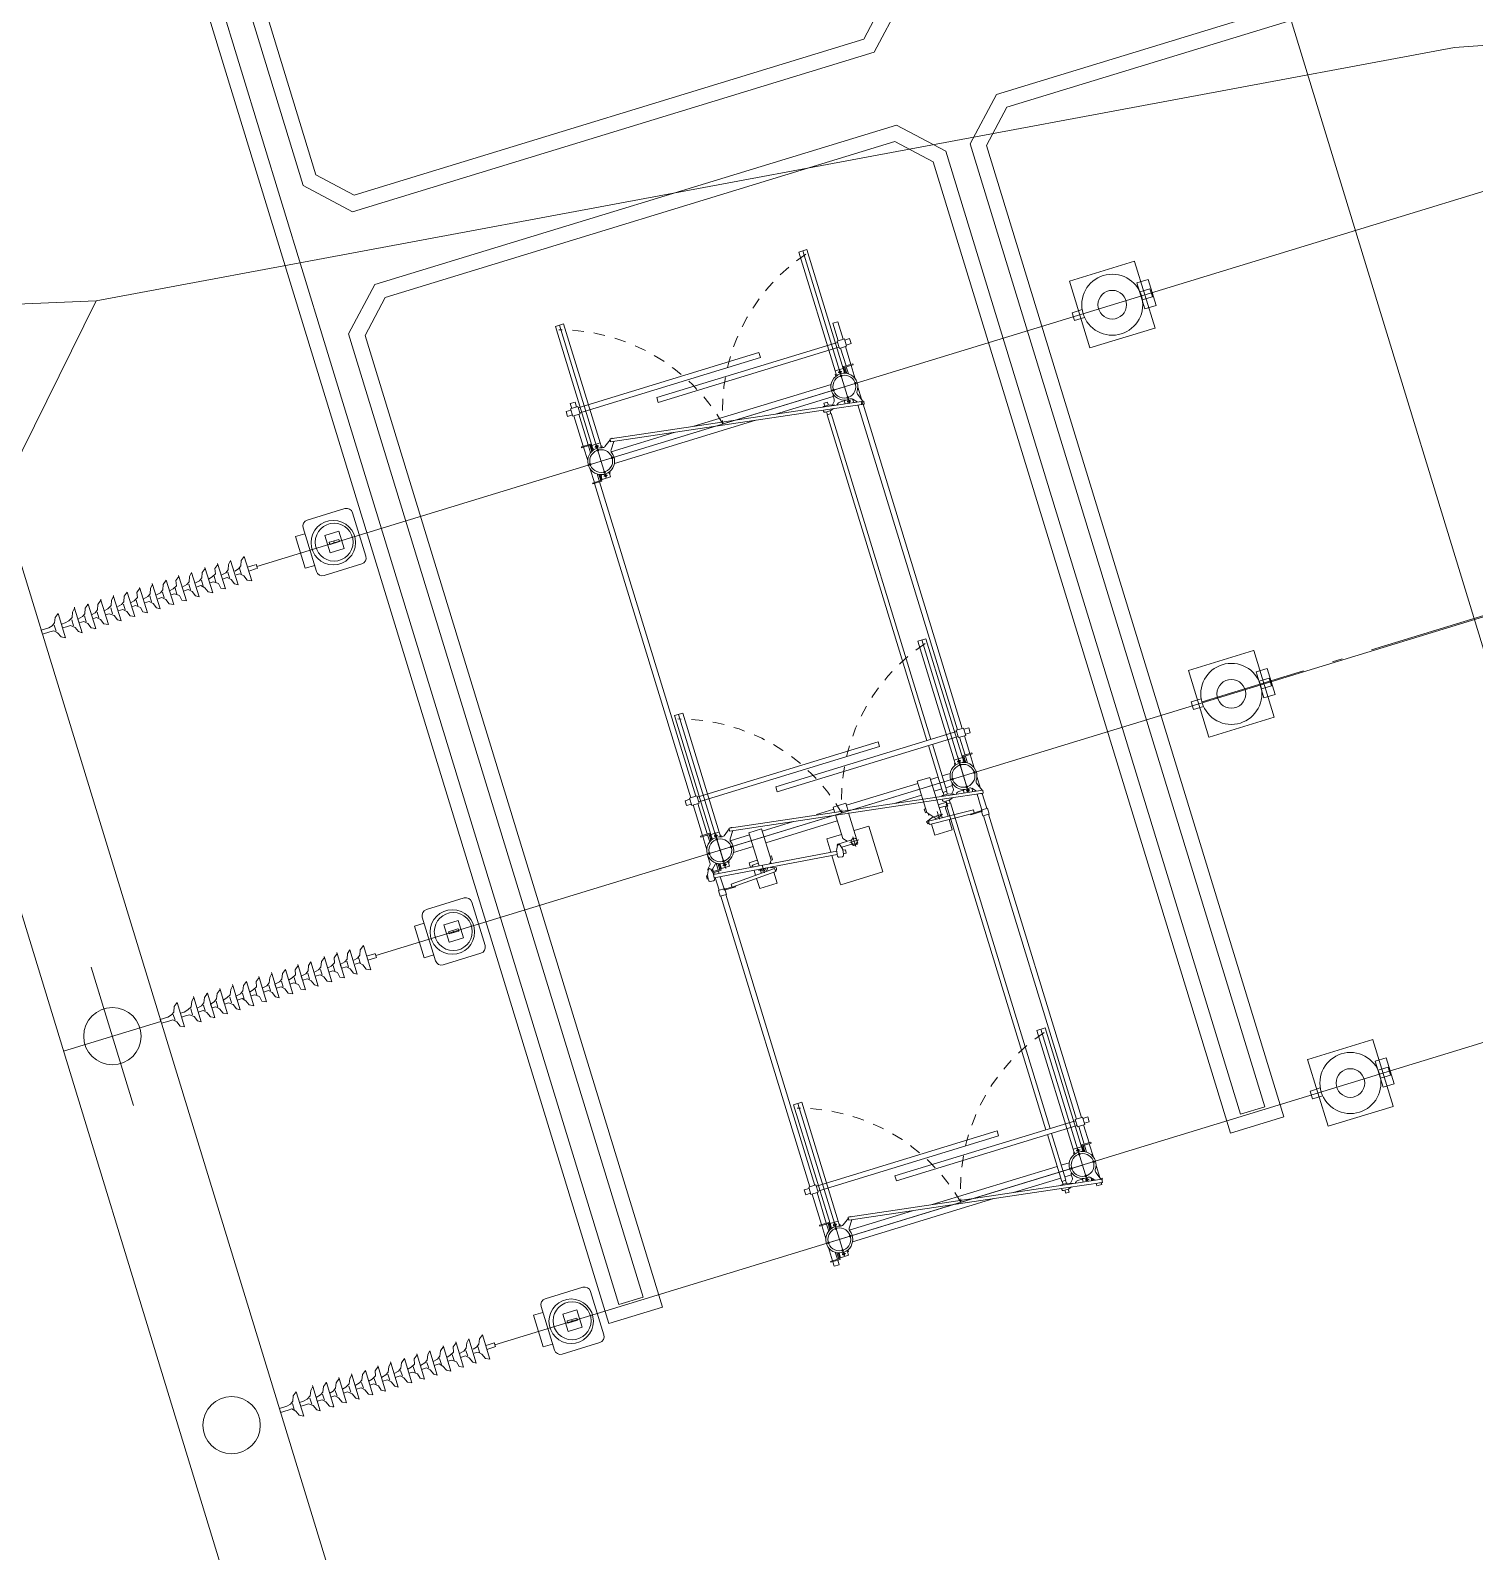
# Model space of a CAD drawing. Header units: metres. Extents: x 0 to 551036, y 0 to 1845929.
# Drawn here: x 547439.6 to 547453.79, y 1841912.22 to 1841927.17 of the extents above; entities that cross this region are included whole.
import ezdxf

# ---------------------------------------------------------------- set-up
doc = ezdxf.new("R2010")
doc.units = ezdxf.units.M
doc.header["$MEASUREMENT"] = 0
for name, pattern in [('02 Xref HH1 MBXD$0$HIDDEN', [0.375, 0.25, -0.125]), ('02 Xref KB1 MBTB$0$HIDDEN', [0.375, 0.25, -0.125]), ('02 Xref Nha dieu hanh$0$ACAD_ISO10W100', [18, 12, -3, 0, -3])]:
    doc.linetypes.add(name, pattern=pattern)
for name, color, linetype, lineweight in [('_0', 7, 'Continuous', 0), ('BD HH1 KEM TMB$0$cay', 7, 'Continuous', 0), ('Level 10', 7, 'Continuous', 0), ('Level 49', 7, 'Continuous', 0), ('Level 50', 7, 'Continuous', 0), ('Level 62', 7, 'Continuous', 0)]:
    doc.layers.add(name, color=color, linetype=linetype, lineweight=lineweight)

# ---------------------------------------------------------------- blocks, each defined once
blk = doc.blocks.new('02 Xref KB1 MBTB$0$X220 NC')
at = {"color": 0, "linetype": 'ByBlock', "lineweight": -2}
for p, q in [((37516403, -1534182), (37516403, -1374182)), ((37526403, -1534182), (37526403, -1374182))]:
    blk.add_line(p, q, dxfattribs=at)
at = {"flags": 128}
for points in [[(37521403, -1450899), (37521403, -1447081), (37521403, -1461283)], [(37526403, -1454182), (37516403, -1454182)]]:
    blk.add_lwpolyline(points, dxfattribs=at)
blk = doc.blocks.new('02 Xref KB1 MBTB$0$CVT 220kV')
at = {"color": 0, "linetype": 'ByBlock', "lineweight": -2}
for p, q in [((5260291, 64377), (5260291, 61120)), ((5261271, 64377), (5260291, 64377)), ((5261267, 60506), (5261267, 64983)), ((5261872, 65588), (5265744, 65588)), ((5266349, 64983), (5266349, 60506)), ((5263088, 63641), (5263082, 63635)), ((5263082, 61855), (5263082, 63635)), ((5263088, 63641), (5264527, 63641)), ((5263314, 62867), (5263308, 62861)), ((5263308, 62644), (5263308, 62861)), ((5263314, 62867), (5264286, 62867)), ((5264292, 62861), (5264286, 62867)), ((5264292, 62861), (5264292, 62644)), ((5264534, 63635), (5264527, 63641)), ((5264534, 63635), (5264534, 61855)), ((5263088, 61849), (5263082, 61855)), ((5264527, 61849), (5263088, 61849)), ((5263308, 62644), (5263314, 62638)), ((5264286, 62638), (5263314, 62638)), ((5264292, 62644), (5264286, 62638)), ((5264534, 61855), (5264527, 61849)), ((5260291, 61120), (5261271, 61120)), ((5265744, 59901), (5261872, 59901))]:
    blk.add_line(p, q, dxfattribs=at)
for centre, radius in [((5263672, 62729), 2186), ((5263769, 62745), 1865)]:
    blk.add_circle(centre, radius, dxfattribs=at)
for centre, start, end in [((5261872, 64983), 90, 180), ((5265744, 64983), 0, 90), ((5261872, 60506), 180, 270), ((5265744, 60506), 270, 0)]:
    blk.add_arc(centre, 605, start, end, dxfattribs=at)
blk.add_point((5263769, 62745), dxfattribs=at)
blk = doc.blocks.new('02 Xref KB1 MBTB$0$DCL 220kV 3 PHA 2l TD')
at = {"color": 0, "linetype": 'ByBlock', "lineweight": -2}
for p, q in [((3655644, 234660), (3655644, 246876)), ((3655644, 246876), (3656484, 246876)), ((3656064, 246876), (3656064, 231208)), ((3656064, 246876), (3656064, 231208)), ((3656484, 234660), (3656484, 246876)), ((3680644, 234660), (3680644, 246876)), ((3680644, 246876), (3681484, 246876)), ((3681064, 246876), (3681064, 231208)), ((3681484, 234660), (3681484, 246876)), ((3654189, 238075), (3654189, 238575)), ((3654189, 238575), (3654689, 238575)), ((3654189, 238075), (3654689, 238075)), ((3654689, 237950), (3654689, 238700)), ((3655439, 238700), (3654689, 238700)), ((3655439, 237950), (3654689, 237950)), ((3655314, 239200), (3654814, 239200)), ((3654814, 238700), (3654814, 239200)), ((3654814, 234818), (3654814, 237950)), ((3655314, 238700), (3655314, 239200)), ((3655314, 234818), (3655314, 237950)), ((3655439, 237950), (3655439, 238700)), ((3655439, 238575), (3674014, 238575)), ((3655439, 238075), (3674014, 238075)), ((3674014, 238075), (3674014, 238575)), ((3681814, 237400), (3681814, 239200)), ((3681814, 239200), (3682314, 239200)), ((3682314, 237400), (3682314, 239200)), ((3663114, 236775), (3663114, 237275)), ((3681689, 237275), (3663114, 237275)), ((3681689, 236775), (3663114, 236775)), ((3681689, 237400), (3682439, 237400)), ((3681689, 236650), (3681689, 237400)), ((3681689, 236650), (3682439, 236650)), ((3681814, 234818), (3681814, 236650)), ((3682314, 234818), (3682314, 236650)), ((3682439, 236650), (3682439, 237400)), ((3682939, 237275), (3682439, 237275)), ((3682939, 236775), (3682439, 236775)), ((3682939, 236775), (3682939, 237275)), ((3654614, 234818), (3655564, 234818)), ((3654614, 234718), (3654614, 234818)), ((3655564, 234818), (3655564, 234137)), ((3657502, 234449), (3657547, 234746)), ((3657547, 234746), (3678848, 231552)), ((3682514, 234818), (3681564, 234818)), ((3681564, 234818), (3681564, 234137)), ((3682514, 234718), (3682514, 234818)), ((3654614, 234718), (3655464, 234718)), ((3654814, 233349), (3654814, 234718)), ((3655314, 234002), (3655314, 234718)), ((3655464, 234718), (3655464, 234091)), ((3655664, 234318), (3655564, 234318)), ((3655564, 234318), (3655564, 234137)), ((3655644, 234660), (3656484, 234660)), ((3655644, 234660), (3655644, 234318)), ((3655664, 234318), (3655664, 234173)), ((3655884, 234410), (3656269, 234410)), ((3655884, 234410), (3656269, 234410)), ((3656464, 234318), (3656464, 234173)), ((3656464, 234318), (3656564, 234318)), ((3656464, 234318), (3656564, 234318)), ((3656484, 234660), (3656484, 234318)), ((3656564, 234318), (3656564, 234137)), ((3656839, 234171), (3657532, 234650)), ((3663767, 233510), (3657272, 233510)), ((3657325, 233685), (3657820, 234402)), ((3657502, 234449), (3678848, 231248)), ((3679883, 233510), (3665790, 233510)), ((3680564, 234318), (3680564, 234137)), ((3680664, 234318), (3680564, 234318)), ((3680644, 234660), (3680644, 234318)), ((3680644, 234660), (3681484, 234660)), ((3680664, 234318), (3680664, 234173)), ((3680884, 234410), (3681269, 234410)), ((3680884, 234410), (3681269, 234410)), ((3681464, 234318), (3681464, 234173)), ((3681464, 234318), (3681564, 234318)), ((3681484, 234660), (3681484, 234318)), ((3681564, 234318), (3681564, 234137)), ((3682514, 234718), (3681664, 234718)), ((3681664, 234718), (3681664, 234091)), ((3681814, 234002), (3681814, 234718)), ((3682314, 233349), (3682314, 234718)), ((3654713, 232910), (3654739, 232910)), ((3654814, 231102), (3654814, 232470)), ((3655314, 231102), (3655314, 231818)), ((3656064, 232910), (3681064, 232910)), ((3671770, 232310), (3657245, 232310)), ((3679739, 232310), (3673793, 232310)), ((3679023, 231954), (3678673, 231954)), ((3678673, 231654), (3678673, 231954)), ((3679023, 231654), (3679023, 231954)), ((3679622, 231751), (3679411, 231539)), ((3679739, 232033), (3679739, 232371)), ((3679804, 232499), (3679783, 232477)), ((3682091, 231843), (3682392, 231020)), ((3682314, 231235), (3682314, 232470)), ((3654614, 231102), (3655464, 231102)), ((3654614, 231102), (3654614, 231002)), ((3654614, 231002), (3655564, 231002)), ((3654814, 198700), (3654814, 231002)), ((3655314, 198700), (3655314, 231002)), ((3655464, 231102), (3655464, 231729)), ((3655564, 231502), (3655564, 231683)), ((3655564, 231002), (3655564, 231683)), ((3655664, 231502), (3655564, 231502)), ((3655644, 231160), (3655644, 231502)), ((3655644, 231160), (3656484, 231160)), ((3655664, 231502), (3655664, 231647)), ((3655884, 231410), (3656269, 231410)), ((3655884, 231410), (3656269, 231410)), ((3655884, 231410), (3656269, 231410)), ((3656464, 231502), (3656464, 231647)), ((3656464, 231502), (3656564, 231502)), ((3656464, 231502), (3656564, 231502)), ((3656484, 231160), (3656484, 231502)), ((3656564, 231502), (3656564, 231683)), ((3678398, 231194), (3678398, 231316)), ((3678681, 231654), (3678538, 231654)), ((3678681, 231054), (3678538, 231054)), ((3679057, 230754), (3678640, 230754)), ((3678640, 197275), (3678640, 230754)), ((3678673, 230754), (3678673, 231054)), ((3679016, 231654), (3678681, 231654)), ((3679016, 231054), (3678681, 231054)), ((3678848, 231552), (3682474, 231008)), ((3678848, 231248), (3682430, 230711)), ((3679098, 231654), (3679016, 231654)), ((3679098, 231054), (3679016, 231054)), ((3679023, 230754), (3679023, 231054)), ((3679057, 197275), (3679057, 230754)), ((3679557, 231486), (3679098, 231654)), ((3679401, 231166), (3679098, 231054)), ((3679905, 231468), (3679840, 231403)), ((3680187, 231585), (3681064, 231585)), ((3680644, 231283), (3680644, 231585)), ((3680884, 231410), (3681269, 231410)), ((3680884, 231410), (3681269, 231410)), ((3680884, 231410), (3681269, 231410)), ((3681484, 231160), (3681484, 231511)), ((3681499, 231495), (3681837, 231104)), ((3681814, 197400), (3681814, 230804)), ((3682314, 197400), (3682314, 230729)), ((3682430, 230711), (3682474, 231008)), ((3655644, 194660), (3655644, 206876)), ((3655644, 206876), (3656484, 206876)), ((3656064, 206876), (3656064, 191208)), ((3656484, 194660), (3656484, 206876)), ((3680644, 194660), (3680644, 206876)), ((3680644, 206876), (3681484, 206876)), ((3681064, 206876), (3681064, 191208)), ((3681484, 194660), (3681484, 206876)), ((3654189, 198575), (3654689, 198575)), ((3654189, 198075), (3654189, 198575)), ((3654189, 198075), (3654689, 198075)), ((3655439, 198700), (3654689, 198700)), ((3654689, 197950), (3654689, 198700)), ((3655439, 197950), (3654689, 197950)), ((3654814, 194818), (3654814, 197950)), ((3655314, 194818), (3655314, 197950)), ((3655439, 197950), (3655439, 198700)), ((3655439, 198575), (3674014, 198575)), ((3655439, 198075), (3674014, 198075)), ((3674014, 198075), (3674014, 198575)), ((3681689, 197400), (3682439, 197400)), ((3681689, 196650), (3681689, 197400)), ((3682439, 196650), (3682439, 197400)), ((3663114, 196775), (3663114, 197275)), ((3681689, 197275), (3663114, 197275)), ((3681689, 196775), (3663114, 196775)), ((3678640, 191954), (3678640, 196775)), ((3679057, 191954), (3679057, 196775)), ((3681689, 196650), (3682439, 196650)), ((3681814, 194818), (3681814, 196650)), ((3682314, 194818), (3682314, 196650)), ((3682939, 197275), (3682439, 197275)), ((3682939, 196775), (3682439, 196775)), ((3682939, 196775), (3682939, 197275)), ((3654614, 194818), (3655564, 194818)), ((3654614, 194718), (3654614, 194818)), ((3654614, 194718), (3655464, 194718)), ((3654814, 193349), (3654814, 194718)), ((3655314, 194002), (3655314, 194718)), ((3655464, 194718), (3655464, 194091)), ((3655564, 194818), (3655564, 194137)), ((3655644, 194660), (3656484, 194660)), ((3655644, 194660), (3655644, 194318)), ((3655884, 194410), (3656269, 194410)), ((3655884, 194410), (3656269, 194410)), ((3656064, 194761), (3656064, 191054)), ((3656484, 194660), (3656484, 194318)), ((3656839, 194171), (3657532, 194650)), ((3657325, 193685), (3657820, 194402)), ((3657502, 194449), (3657547, 194746)), ((3657502, 194449), (3678848, 191248)), ((3657547, 194746), (3678848, 191552)), ((3680644, 194660), (3680644, 194318)), ((3680644, 194660), (3681484, 194660)), ((3680884, 194410), (3681269, 194410)), ((3680884, 194410), (3681269, 194410)), ((3681064, 194854), (3681064, 191208)), ((3681484, 194660), (3681484, 194318)), ((3682514, 194818), (3681564, 194818)), ((3681564, 194818), (3681564, 194137)), ((3682514, 194718), (3681664, 194718)), ((3681664, 194718), (3681664, 194091)), ((3681814, 194002), (3681814, 194718)), ((3682314, 193349), (3682314, 194718)), ((3682514, 194718), (3682514, 194818)), ((3654739, 192033), (3654739, 192910)), ((3655664, 194318), (3655564, 194318)), ((3655564, 194318), (3655564, 194137)), ((3655664, 194318), (3655664, 194173)), ((3656064, 192907), (3681064, 192910)), ((3656464, 194318), (3656564, 194318)), ((3656464, 194318), (3656564, 194318)), ((3656464, 194318), (3656464, 194173)), ((3656564, 194318), (3656564, 194137)), ((3659264, 193510), (3657272, 193510)), ((3659264, 193725), (3659264, 190318)), ((3659264, 193725), (3660564, 193725)), ((3660564, 193725), (3660564, 190508)), ((3663767, 193510), (3660564, 193510)), ((3667914, 193510), (3666140, 193510)), ((3667914, 193510), (3666140, 193510)), ((3669214, 193725), (3667914, 193725)), ((3667914, 193725), (3667914, 193244)), ((3667914, 192941), (3667914, 190508)), ((3669214, 193725), (3669214, 193049)), ((3676564, 193510), (3669214, 193510)), ((3676564, 193725), (3676564, 190508)), ((3677864, 193725), (3676564, 193725)), ((3677864, 193725), (3677864, 189976)), ((3678640, 193510), (3677864, 193510)), ((3679883, 193510), (3679057, 193510)), ((3680564, 194318), (3680564, 194137)), ((3680664, 194318), (3680564, 194318)), ((3680664, 194318), (3680664, 194173)), ((3681464, 194318), (3681564, 194318)), ((3681464, 194318), (3681464, 194173)), ((3681564, 194318), (3681564, 194137)), ((3654383, 191417), (3654338, 191326)), ((3654622, 191751), (3654367, 191496)), ((3654644, 191388), (3654688, 191211)), ((3655279, 191842), (3654694, 191257)), ((3654814, 191102), (3654814, 191377)), ((3655314, 191102), (3655314, 191818)), ((3655464, 191102), (3655464, 191729)), ((3655564, 191502), (3655564, 191683)), ((3655564, 191002), (3655564, 191683)), ((3655664, 191502), (3655564, 191502)), ((3655644, 191160), (3655644, 191502)), ((3655664, 191502), (3655664, 191647)), ((3655884, 191410), (3656269, 191410)), ((3655884, 191410), (3656269, 191410)), ((3655884, 191410), (3656269, 191410)), ((3656464, 191502), (3656464, 191647)), ((3656464, 191502), (3656564, 191502)), ((3656464, 191502), (3656564, 191502)), ((3656484, 191160), (3656484, 191502)), ((3656564, 191502), (3656564, 191683)), ((3659264, 192310), (3657245, 192310)), ((3667914, 192310), (3660564, 192310)), ((3669214, 192746), (3669214, 189625)), ((3676564, 192310), (3673793, 192310)), ((3678640, 192310), (3677864, 192310)), ((3678681, 191654), (3678538, 191654)), ((3679057, 191954), (3678640, 191954)), ((3678673, 191954), (3678673, 191654)), ((3679016, 191654), (3678681, 191654)), ((3678848, 191552), (3682474, 191008)), ((3679098, 191654), (3679016, 191654)), ((3679023, 191954), (3679023, 191654)), ((3679739, 192310), (3679057, 192310)), ((3679557, 191486), (3679098, 191654)), ((3679622, 191751), (3679411, 191539)), ((3679739, 192033), (3679739, 192371)), ((3679804, 192499), (3679783, 192477)), ((3679905, 191468), (3679840, 191403)), ((3680187, 191585), (3681064, 191585)), ((3680644, 191283), (3680644, 191585)), ((3680884, 191410), (3681269, 191410)), ((3680884, 191410), (3681269, 191410)), ((3680884, 191410), (3681269, 191410)), ((3681484, 191160), (3681484, 191511)), ((3681499, 191495), (3681837, 191104)), ((3682091, 191843), (3682392, 191020)), ((3682314, 191235), (3682314, 192470)), ((3654058, 190910), (3654021, 190572)), ((3654021, 190572), (3654120, 190561)), ((3654058, 190910), (3654157, 190899)), ((3654121, 190564), (3654105, 190422)), ((3654157, 190897), (3654121, 190564)), ((3654168, 190977), (3654159, 190895)), ((3654338, 191326), (3654166, 190979)), ((3654229, 190268), (3654547, 190233)), ((3654688, 191211), (3654762, 190914)), ((3654717, 190499), (3654702, 190358)), ((3654716, 191102), (3655464, 191102)), ((3654716, 190493), (3666944, 189144)), ((3654753, 190832), (3654717, 190499)), ((3654740, 191002), (3655564, 191002)), ((3654762, 190914), (3654753, 190832)), ((3654753, 190831), (3666992, 189481)), ((3654814, 190824), (3654814, 191002)), ((3654814, 189180), (3654814, 190481)), ((3655314, 190767), (3655314, 191002)), ((3655314, 189180), (3655314, 190425)), ((3655644, 191160), (3656484, 191160)), ((3659264, 190910), (3658414, 190910)), ((3658414, 190520), (3658414, 190910)), ((3658669, 190520), (3658414, 190520)), ((3659264, 190590), (3658669, 190590)), ((3658669, 190590), (3658669, 190386)), ((3658669, 190044), (3658669, 189551)), ((3659095, 189910), (3659956, 189910)), ((3659264, 189976), (3659264, 189625)), ((3659564, 189519), (3659564, 190310)), ((3660044, 189888), (3659809, 189607)), ((3660564, 190508), (3660306, 190200)), ((3660459, 190382), (3660459, 190183)), ((3660714, 190910), (3660564, 190910)), ((3660564, 190520), (3660714, 190520)), ((3660714, 190520), (3660714, 190910)), ((3666394, 190910), (3666394, 189549)), ((3667914, 190910), (3666394, 190910)), ((3667232, 189976), (3667001, 189546)), ((3667304, 190110), (3667204, 190010)), ((3667204, 189911), (3667204, 190010)), ((3667304, 190110), (3668614, 190110)), ((3667492, 189939), (3667595, 189462)), ((3667914, 190508), (3668248, 190110)), ((3668483, 189910), (3669398, 189910)), ((3668614, 190110), (3668614, 189710)), ((3668914, 189352), (3668914, 190361)), ((3670734, 190910), (3669214, 190910)), ((3670734, 190910), (3670734, 186200)), ((3677045, 189934), (3676276, 189654)), ((3676414, 190910), (3676564, 190910)), ((3676414, 190520), (3676414, 190910)), ((3676564, 190520), (3676414, 190520)), ((3676564, 190508), (3677084, 189888)), ((3676669, 190382), (3676669, 190183)), ((3677084, 189888), (3677319, 189607)), ((3678033, 189910), (3677172, 189910)), ((3677564, 189519), (3677564, 190310)), ((3677864, 190910), (3678714, 190910)), ((3677864, 190590), (3678459, 190590)), ((3677864, 189976), (3677864, 189625)), ((3678398, 191194), (3678398, 191316)), ((3678459, 190590), (3678459, 190386)), ((3678459, 190520), (3678714, 190520)), ((3678459, 190386), (3678459, 189551)), ((3678681, 191054), (3678538, 191054)), ((3679057, 190754), (3678640, 190754)), ((3678640, 190754), (3678640, 157275)), ((3678673, 191054), (3678673, 190754)), ((3679016, 191054), (3678681, 191054)), ((3678714, 190520), (3678714, 190910)), ((3678848, 191248), (3682430, 190711)), ((3679098, 191054), (3679016, 191054)), ((3679023, 191054), (3679023, 190754)), ((3679057, 190754), (3679057, 157275)), ((3679401, 191166), (3679098, 191054)), ((3681484, 191202), (3681484, 191252)), ((3681814, 189409), (3681814, 190804)), ((3682314, 189409), (3682314, 190729)), ((3682430, 190711), (3682474, 191008)), ((3654744, 189180), (3655384, 189180)), ((3654744, 188580), (3654744, 189180)), ((3654744, 188580), (3655384, 188580)), ((3654814, 188580), (3654814, 158700)), ((3655292, 189130), (3656121, 189130)), ((3655292, 189030), (3655292, 189130)), ((3655292, 189030), (3656482, 189030)), ((3655314, 188580), (3655314, 188580)), ((3655314, 188580), (3655314, 158700)), ((3655384, 189130), (3655384, 189180)), ((3655384, 188580), (3655384, 189030)), ((3660655, 189649), (3656106, 189426)), ((3656123, 189089), (3656106, 189426)), ((3660671, 189312), (3656123, 189089)), ((3656482, 189107), (3656482, 189030)), ((3658669, 189214), (3658669, 188170)), ((3659264, 189625), (3659306, 189583)), ((3660285, 189860), (3660852, 189654)), ((3660459, 189841), (3660459, 189797)), ((3660459, 189302), (3660459, 188170)), ((3660671, 189312), (3660655, 189649)), ((3660663, 189475), (3660772, 189436)), ((3660772, 189436), (3660852, 189654)), ((3666394, 189207), (3666394, 186220)), ((3666943, 189132), (3666923, 188991)), ((3666989, 189464), (3666943, 189132)), ((3667001, 189546), (3666989, 189464)), ((3667042, 188833), (3667359, 188788)), ((3667537, 189049), (3667517, 188908)), ((3667584, 189380), (3667537, 189049)), ((3667537, 189046), (3667808, 189008)), ((3667577, 189710), (3668614, 189710)), ((3667595, 189462), (3667584, 189380)), ((3667584, 189383), (3667855, 189345)), ((3667855, 189345), (3667808, 189008)), ((3668583, 189710), (3668738, 189525)), ((3669114, 189525), (3668738, 189525)), ((3669214, 189625), (3669114, 189525)), ((3676356, 189436), (3676276, 189654)), ((3676464, 189475), (3676356, 189436)), ((3676456, 189312), (3676473, 189649)), ((3676456, 189312), (3681005, 189089)), ((3676473, 189649), (3681022, 189426)), ((3676669, 189841), (3676669, 189797)), ((3676669, 189302), (3676669, 188170)), ((3677864, 189625), (3677822, 189583)), ((3678459, 189214), (3678459, 188170)), ((3680645, 189107), (3680645, 189030)), ((3681836, 189030), (3680645, 189030)), ((3681005, 189089), (3681022, 189426)), ((3681836, 189130), (3681007, 189130)), ((3682384, 189180), (3681744, 189180)), ((3681744, 189130), (3681744, 189180)), ((3681744, 188580), (3681744, 189030)), ((3682384, 188580), (3681744, 188580)), ((3681814, 189409), (3681814, 189180)), ((3681814, 188580), (3681814, 188580)), ((3681814, 188580), (3681814, 157400)), ((3681836, 189030), (3681836, 189130)), ((3682314, 189409), (3682314, 189180)), ((3682314, 188580), (3682314, 157400)), ((3682384, 188580), (3682384, 189180)), ((3658669, 188170), (3660459, 188170)), ((3678459, 188170), (3676669, 188170)), ((3670734, 186200), (3666424, 186200)), ((3655644, 154660), (3655644, 166876)), ((3655644, 166876), (3656484, 166876)), ((3656064, 166876), (3656064, 151208)), ((3656484, 154660), (3656484, 166876)), ((3680644, 154660), (3680644, 166876)), ((3680644, 166876), (3681484, 166876)), ((3681064, 166876), (3681064, 151208)), ((3681484, 154660), (3681484, 166876)), ((3654189, 158575), (3654689, 158575)), ((3654189, 158075), (3654189, 158575)), ((3655439, 158700), (3654689, 158700)), ((3654689, 157950), (3654689, 158700)), ((3655439, 157950), (3655439, 158700)), ((3655439, 158575), (3674014, 158575)), ((3674014, 158075), (3674014, 158575)), ((3654189, 158075), (3654689, 158075)), ((3655439, 157950), (3654689, 157950)), ((3654814, 157950), (3654814, 154818)), ((3655314, 157950), (3655314, 154818)), ((3655439, 158075), (3674014, 158075)), ((3663114, 156775), (3663114, 157275)), ((3681689, 157275), (3663114, 157275)), ((3681689, 156650), (3681689, 157400)), ((3681689, 157400), (3682439, 157400)), ((3682439, 156650), (3682439, 157400)), ((3682939, 157275), (3682439, 157275)), ((3682939, 156775), (3682939, 157275)), ((3681689, 156775), (3663114, 156775)), ((3678640, 156775), (3678640, 151954)), ((3679057, 156775), (3679057, 151954)), ((3681689, 156650), (3682439, 156650)), ((3681814, 156650), (3681814, 154818)), ((3682314, 156650), (3682314, 154818)), ((3682939, 156775), (3682439, 156775)), ((3654614, 154818), (3655564, 154818)), ((3654614, 154718), (3654614, 154818)), ((3654614, 154718), (3655464, 154718)), ((3654814, 154718), (3654814, 153349)), ((3655314, 154718), (3655314, 154002)), ((3655464, 154718), (3655464, 154091)), ((3655564, 154818), (3655564, 154137)), ((3655664, 154318), (3655564, 154318)), ((3655564, 154318), (3655564, 154137)), ((3655644, 154660), (3656484, 154660)), ((3655644, 154660), (3655644, 154318)), ((3655664, 154318), (3655664, 154173)), ((3655884, 154410), (3656269, 154410)), ((3655884, 154410), (3656269, 154410)), ((3656464, 154318), (3656564, 154318)), ((3656464, 154318), (3656464, 154173)), ((3656464, 154318), (3656564, 154318)), ((3656484, 154660), (3656484, 154318)), ((3656564, 154318), (3656564, 154137)), ((3656839, 154171), (3657532, 154650)), ((3657325, 153685), (3657820, 154402)), ((3657502, 154449), (3657547, 154746)), ((3657502, 154449), (3678848, 151248)), ((3657547, 154746), (3678848, 151552)), ((3680664, 154318), (3680564, 154318)), ((3680564, 154318), (3680564, 154137)), ((3680644, 154660), (3680644, 154318)), ((3680644, 154660), (3681484, 154660)), ((3680664, 154318), (3680664, 154173)), ((3680884, 154410), (3681269, 154410)), ((3680884, 154410), (3681269, 154410)), ((3681464, 154318), (3681564, 154318)), ((3681464, 154318), (3681464, 154173)), ((3681484, 154660), (3681484, 154318)), ((3682514, 154818), (3681564, 154818)), ((3681564, 154818), (3681564, 154137)), ((3681564, 154318), (3681564, 154137)), ((3682514, 154718), (3681664, 154718)), ((3681664, 154718), (3681664, 154091)), ((3681814, 154718), (3681814, 154002)), ((3682314, 154718), (3682314, 153349)), ((3682514, 154718), (3682514, 154818)), ((3654713, 152910), (3681064, 152910)), ((3663767, 153510), (3657272, 153510)), ((3678640, 153510), (3665790, 153510)), ((3679883, 153510), (3679057, 153510)), ((3654614, 151102), (3655464, 151102)), ((3654614, 151102), (3654614, 151002)), ((3654814, 152470), (3654814, 151102)), ((3655314, 151818), (3655314, 151102)), ((3655464, 151102), (3655464, 151729)), ((3655564, 151002), (3655564, 151683)), ((3655664, 151502), (3655564, 151502)), ((3655644, 151160), (3655644, 151502)), ((3655644, 151160), (3656484, 151160)), ((3655664, 151502), (3655664, 151647)), ((3655884, 151410), (3656269, 151410)), ((3655884, 151410), (3656269, 151410)), ((3655884, 151410), (3656269, 151410)), ((3656464, 151502), (3656464, 151647)), ((3656464, 151502), (3656564, 151502)), ((3656464, 151502), (3656564, 151502)), ((3656484, 151160), (3656484, 151502)), ((3656564, 151502), (3656564, 151683)), ((3671770, 152310), (3657245, 152310)), ((3678640, 152310), (3673793, 152310)), ((3678398, 151194), (3678398, 151316)), ((3678681, 151654), (3678538, 151654)), ((3678681, 151054), (3678538, 151054)), ((3679057, 151954), (3678640, 151954)), ((3678673, 151954), (3678673, 151654)), ((3678673, 151054), (3678673, 150754)), ((3679016, 151654), (3678681, 151654)), ((3679016, 151054), (3678681, 151054)), ((3678848, 151552), (3682474, 151008)), ((3678848, 151248), (3682430, 150711)), ((3679098, 151654), (3679016, 151654)), ((3679098, 151054), (3679016, 151054)), ((3679023, 151954), (3679023, 151654)), ((3679023, 151054), (3679023, 150754)), ((3679739, 152310), (3679057, 152310)), ((3679557, 151486), (3679098, 151654)), ((3679401, 151166), (3679098, 151054)), ((3679622, 151751), (3679411, 151539)), ((3679739, 152033), (3679739, 152371)), ((3679804, 152499), (3679783, 152477)), ((3679905, 151468), (3679840, 151403)), ((3680187, 151585), (3681064, 151585)), ((3680644, 151283), (3680644, 151585)), ((3680884, 151410), (3681269, 151410)), ((3680884, 151410), (3681269, 151410)), ((3680884, 151410), (3681269, 151410)), ((3681484, 151160), (3681484, 151511)), ((3681499, 151495), (3681837, 151104)), ((3681564, 151145), (3681564, 151420)), ((3681664, 151130), (3681664, 151304)), ((3682091, 151843), (3682392, 151020)), ((3682314, 152470), (3682314, 151235)), ((3682514, 151102), (3682363, 151102)), ((3682430, 150711), (3682474, 151008)), ((3682514, 151102), (3682514, 151002)), ((3654614, 151002), (3655564, 151002)), ((3654814, 151002), (3654814, 150534)), ((3655314, 150534), (3654814, 150534)), ((3655314, 151002), (3655314, 150534)), ((3679023, 150754), (3678673, 150754)), ((3681814, 150804), (3681814, 150534)), ((3681814, 150534), (3682314, 150534)), ((3682314, 150729), (3682314, 150534)), ((3682514, 151002), (3682473, 151002))]:
    blk.add_line(p, q, dxfattribs=at)
for centre, radius in [((3656064, 232910), 1125), ((3656064, 234410), 120), ((3656064, 234035), 90), ((3681064, 232910), 1125), ((3681064, 234410), 120), ((3681064, 234035), 90), ((3654939, 232910), 90), ((3656064, 231785), 90), ((3657189, 232910), 90), ((3679939, 232910), 90), ((3681064, 231785), 90), ((3682189, 232910), 90), ((3656064, 231410), 120), ((3681064, 231410), 120), ((3682254, 230889), 81.2), ((3656064, 194410), 120), ((3681064, 194410), 120), ((3654939, 192910), 90), ((3656064, 192910), 1125), ((3656064, 194035), 90), ((3657189, 192910), 90), ((3679939, 192910), 90), ((3681064, 192910), 1125), ((3681064, 194035), 90), ((3682189, 192910), 90), ((3656064, 191410), 120), ((3656064, 191785), 90), ((3681064, 191410), 120), ((3681064, 191785), 90), ((3668914, 189910), 300), ((3656064, 152910), 1125), ((3656064, 154410), 120), ((3656064, 154035), 90), ((3681064, 152910), 1125), ((3681064, 154410), 120), ((3681064, 154035), 90), ((3654939, 152910), 90), ((3657189, 152910), 90), ((3679939, 152910), 90), ((3682189, 152910), 90), ((3656064, 151410), 120), ((3656064, 151785), 90), ((3681064, 151410), 120), ((3681064, 151785), 90)]:
    blk.add_circle(centre, radius, dxfattribs=at)
at = {"color": 2, "linetype": '02 Xref KB1 MBTB$0$HIDDEN', "lineweight": 13, "ltscale": 4500}
for centre, start, end in [((3650480, 228702), 13.09799, 73.13135), ((3686648, 228702), 106.86865, 166.90201), ((3650480, 188702), 13.09799, 73.13135), ((3686648, 188702), 106.86865, 166.90201), ((3650480, 148702), 13.09799, 73.13135), ((3686648, 148702), 106.86865, 166.90201)]:
    blk.add_arc(centre, 18567, start, end, dxfattribs=at)
at = {"color": 0, "linetype": 'ByBlock', "lineweight": -2}
for centre, radius, start, end in [((3657722, 234568), 175, 50.46836, 112.47454), ((3656064, 232910), 1325, 68.13913, 21.86077), ((3656669, 234418), 300, 248.13913, 304.62962), ((3657572, 233515), 300, 145.37038, 201.86077), ((3681064, 232910), 1325, 0, 180), ((3679339, 232033), 400, 315, 0.00001), ((3681064, 232910), 1325, 180, 277.36086), ((3679889, 232371), 150, 135, 180.00001), ((3682373, 231947), 300, 143.63923, 200.12962), ((3681064, 232910), 1325, 323.63923, 0), ((3678538, 231194), 140, 180, 270), ((3678538, 231514), 140, 90, 135.07725), ((3679508, 231354), 140, 35.58519, 69.80286), ((3680187, 231185), 400, 89.99999, 135), ((3681272, 231298), 300, 40.87037, 97.36086), ((3682254, 230889), 175, 230.46972, 292.47385), ((3657722, 194568), 175, 50.46836, 112.47454), ((3656064, 192910), 1325, 68.13913, 21.86077), ((3656669, 194418), 300, 248.13913, 304.62962), ((3657572, 193515), 300, 145.37038, 201.86077), ((3681064, 192910), 1325, 0, 180), ((3681064, 192910), 1325, 180, 277.36086), ((3681064, 192910), 1325, 323.63923, 0), ((3654473, 191390), 150, 134.99996, 210.42774), ((3654508, 191354), 140, 13.99682, 153.60241), ((3654339, 192033), 400, 315.00005, 0.00005), ((3678538, 191514), 140, 90, 135.07725), ((3679508, 191354), 140, 35.58519, 69.80286), ((3679339, 192033), 400, 315, 0.00001), ((3679889, 192371), 150, 135, 180.00001), ((3680187, 191185), 400, 89.99999, 135), ((3681272, 191298), 300, 40.87037, 97.36086), ((3682373, 191947), 300, 143.63923, 200.12962), ((3654244, 190407), 140, 173.79968, 263.79968), ((3654563, 190373), 140, 263.79968, 353.79968), ((3659564, 189910), 200, 164.3056, 2.74084), ((3667355, 189910), 140, 12.19868, 151.80427), ((3677564, 189910), 200, 177.25916, 15.6944), ((3678538, 191194), 140, 180, 270), ((3682254, 190889), 175, 230.46972, 292.47385), ((3667062, 188972), 140, 172.00153, 262.00153), ((3667378, 188927), 140, 262.00153, 352.00153), ((3656064, 152910), 1325, 68.13913, 21.86077), ((3656669, 154418), 300, 248.13913, 304.62962), ((3657722, 154568), 175, 50.46836, 112.47454), ((3681064, 152910), 1325, 0, 180), ((3657572, 153515), 300, 145.37038, 201.86077), ((3681064, 152910), 1325, 180, 277.36086), ((3681064, 152910), 1325, 323.63923, 0), ((3678538, 151194), 140, 180, 270), ((3678538, 151514), 140, 90, 135.07725), ((3679508, 151354), 140, 35.58519, 69.80286), ((3679339, 152033), 400, 315, 0.00001), ((3679889, 152371), 150, 135, 180.00001), ((3680187, 151185), 400, 89.99999, 135), ((3681272, 151298), 300, 40.87037, 97.36086), ((3682373, 151947), 300, 143.63923, 200.12962), ((3682254, 150889), 175, 230.46972, 292.47385)]:
    blk.add_arc(centre, radius, start, end, dxfattribs=at)
blk = doc.blocks.new('02 Xref KB1 MBTB$0$CT 220kV')
at = {"color": 0, "linetype": 'ByBlock', "lineweight": -2}
for p, q in [((4900384, 236281), (4900379, 236276)), ((4900379, 236276), (4900379, 229426)), ((4900384, 236281), (4907069, 236281)), ((4907069, 236281), (4907074, 236276)), ((4907074, 236276), (4907074, 229426)), ((4899730, 233246), (4899725, 233241)), ((4899725, 233241), (4899725, 232451)), ((4899730, 233246), (4900751, 233246)), ((4906673, 234193), (4907827, 234193)), ((4906673, 232846), (4906673, 234193)), ((4906698, 233246), (4907720, 233246)), ((4907720, 233246), (4907725, 233241)), ((4907725, 233241), (4907725, 232451)), ((4907827, 234193), (4907827, 232846)), ((4899725, 232451), (4899730, 232446)), ((4899730, 232446), (4900751, 232446)), ((4906673, 232846), (4906673, 231523)), ((4906698, 232446), (4907720, 232446)), ((4907725, 232451), (4907720, 232446)), ((4907827, 231523), (4907827, 232846)), ((4906673, 231523), (4907827, 231523)), ((4900379, 229426), (4900384, 229421)), ((4900384, 229421), (4907069, 229421)), ((4907074, 229426), (4907069, 229421))]:
    blk.add_line(p, q, dxfattribs=at)
for radius in [3000, 1410]:
    blk.add_circle((4903725, 232846), radius, dxfattribs=at)
blk = doc.blocks.new('JYZCD')
for p, q in [((977504, 1394888), (976736, 1394888)), ((977504, 1394487), (976736, 1394487)), ((979207, 1394888), (978807, 1394888)), ((979207, 1394487), (978807, 1394487))]:
    blk.add_line(p, q)
at = {"color": 0, "lineweight": 0, "flags": 128}
for points in [[(978807, 1395990), (978406, 1395689), (978205, 1395188), (977905, 1394988), (977504, 1394888)], [(978105, 1394988), (978105, 1394387)], [(978807, 1395990), (978807, 1393485)], [(980510, 1395990), (980209, 1395689), (980009, 1395188), (979608, 1394988), (979207, 1394888)], [(979909, 1394988), (979909, 1394387)], [(980510, 1395990), (980510, 1396090)], [(980510, 1393485), (980510, 1395990)], [(981912, 1395990), (981512, 1395689), (981311, 1395188), (981011, 1394988), (980510, 1394888)], [(981211, 1394988), (981211, 1394387)], [(981812, 1395990), (981912, 1395990)], [(981812, 1393485), (981912, 1393485), (981912, 1395990)], [(983215, 1395990), (982814, 1395689), (982614, 1395188), (982313, 1394988), (981912, 1394888)], [(982513, 1394988), (982513, 1394387)], [(983215, 1395990), (983215, 1396090)], [(984517, 1395990), (984217, 1395689), (984016, 1395188), (983615, 1394988), (983215, 1394888)], [(983215, 1393485), (983215, 1395990)], [(983916, 1394988), (983916, 1394387)], [(984517, 1395990), (984517, 1396090)], [(985920, 1395990), (985519, 1395689), (985319, 1395188), (985018, 1394988), (984517, 1394888)], [(984517, 1393485), (984517, 1395990)], [(985218, 1394988), (985218, 1394387)], [(987222, 1395990), (986821, 1395689), (986721, 1395188), (986320, 1394988), (985920, 1394888)], [(985920, 1395990), (985920, 1393485)], [(986521, 1394988), (986521, 1394387)], [(987222, 1395990), (987222, 1396090)], [(987222, 1395990), (987222, 1396090)], [(987222, 1393485), (987222, 1395990)], [(988524, 1395990), (988224, 1395689), (988024, 1395188), (987723, 1394988), (987222, 1394888)], [(987923, 1394988), (987923, 1394387)], [(988524, 1395990), (988524, 1396090)], [(989927, 1395990), (989526, 1395689), (989326, 1395188), (989025, 1394988), (988524, 1394888)], [(988524, 1393485), (988524, 1395990)], [(989226, 1394988), (989226, 1394387)], [(991229, 1395990), (990829, 1395689), (990729, 1395188), (990328, 1394988), (989927, 1394888)], [(989927, 1395990), (989927, 1393485)], [(990528, 1394988), (990528, 1394387)], [(991229, 1395990), (991229, 1396090)], [(991229, 1393485), (991229, 1395990)], [(992532, 1395990), (992231, 1395689), (992031, 1395188), (991730, 1394988), (991229, 1394888)], [(991931, 1394988), (991931, 1394387)], [(993934, 1395990), (993534, 1395689), (993333, 1395188), (993033, 1394988), (992532, 1394888)], [(992532, 1395990), (992532, 1393485)], [(993233, 1394988), (993233, 1394387)], [(993934, 1395990), (993934, 1396090)], [(993934, 1395990), (993934, 1396090)], [(993934, 1393485), (993934, 1395990)], [(995237, 1395990), (994836, 1395689), (994736, 1395188), (994335, 1394988), (993934, 1394888)], [(994536, 1394988), (994536, 1394387)], [(995237, 1395990), (995237, 1396090)], [(996539, 1395990), (996239, 1395689), (996038, 1395188), (995738, 1394988), (995237, 1394888)], [(995237, 1393485), (995237, 1395990)], [(995938, 1394988), (995938, 1394387)], [(996539, 1395990), (996539, 1393485)], [(997942, 1395990), (997541, 1395689), (997341, 1395188), (997040, 1394988), (996639, 1394888)], [(997163, 1395016), (997163, 1394348)], [(997942, 1393485), (997942, 1395990)], [(978807, 1393485), (978406, 1393685), (978205, 1394186), (977905, 1394487), (977504, 1394487)], [(978807, 1394888), (978807, 1394487)], [(978807, 1393485), (978807, 1393585)], [(980510, 1393485), (980209, 1393685), (980009, 1394186), (979608, 1394487), (979207, 1394487)], [(980510, 1394888), (980510, 1394487)], [(981912, 1393485), (981512, 1393685), (981311, 1394186), (981011, 1394487), (980510, 1394487)], [(981912, 1394888), (981912, 1394487)], [(983215, 1393485), (982814, 1393685), (982614, 1394186), (982313, 1394487), (981912, 1394487)], [(984517, 1393485), (984217, 1393685), (984016, 1394186), (983615, 1394487), (983215, 1394487), (983215, 1394888)], [(984517, 1394888), (984517, 1394487)], [(984517, 1394888), (984517, 1394487)], [(985920, 1393485), (985519, 1393685), (985319, 1394186), (985018, 1394487), (984517, 1394487)], [(987222, 1393485), (986821, 1393685), (986721, 1394186), (986320, 1394487), (985920, 1394487)], [(988524, 1393485), (988224, 1393685), (988024, 1394186), (987723, 1394487), (987222, 1394487)], [(987222, 1393485), (987222, 1393585)], [(988524, 1394888), (988524, 1394487)], [(988524, 1394888), (988524, 1394487)], [(989927, 1393485), (989526, 1393685), (989326, 1394186), (989025, 1394487), (988524, 1394487)], [(991229, 1393485), (990829, 1393685), (990729, 1394186), (990328, 1394487), (989927, 1394487)], [(991229, 1394888), (991229, 1394487)], [(992532, 1393485), (992231, 1393685), (992031, 1394186), (991730, 1394487), (991229, 1394487)], [(993934, 1393485), (993534, 1393685), (993333, 1394186), (993033, 1394487), (992532, 1394487)], [(995237, 1393485), (994836, 1393685), (994736, 1394186), (994335, 1394487), (993934, 1394487)], [(993934, 1393485), (993934, 1393585)], [(995237, 1394888), (995237, 1394487)], [(995237, 1394888), (995237, 1394487)], [(996539, 1393485), (996239, 1393685), (996038, 1394186), (995738, 1394487), (995237, 1394487)], [(997942, 1393485), (997541, 1393685), (997341, 1394186), (997040, 1394487), (996639, 1394487)], [(997942, 1394888), (998743, 1394888)], [(997942, 1394487), (998743, 1394487)], [(998832, 1394459), (998832, 1394904)]]:
    blk.add_lwpolyline(points, dxfattribs=at)
at = {"flags": 128}
blk.add_lwpolyline([(976736, 1394888), (976736, 1394487)], dxfattribs=at)
blk = doc.blocks.new('jx')
at = {"color": 1, "lineweight": 13, "elevation": 0, "flags": 128}
blk.add_lwpolyline([(658355, 3104299), (658356, 2768493)], dxfattribs=at)
at = {"color": 3, "lineweight": 13, "elevation": 0, "flags": 128}
blk.add_lwpolyline([(698356, 3104299), (698354, 2768493)], dxfattribs=at)
at = {"color": 2, "lineweight": 13, "elevation": 0, "flags": 128}
blk.add_lwpolyline([(738349, 3104299), (738349, 2768493)], dxfattribs=at)
at = {"rotation": 270}
for p in [(-736326, 4103131, 0), (-696326, 4103131, 0), (-656326, 4103131, 0)]:
    blk.add_blockref('JYZCD', p, dxfattribs=at)
blk = doc.blocks.new('Substation')
at = {"linetype": '02 Xref Nha dieu hanh$0$ACAD_ISO10W100', "elevation": 0}
blk.add_lwpolyline([(3138964.419, 2123996.339), (3138964.419, 2124291.744)], dxfattribs=at)
at = {"layer": 'BD HH1 KEM TMB$0$cay', "linetype": 'ByBlock', "lineweight": 13, "elevation": 0, "flags": 128}
blk.add_lwpolyline([(3138657.324, 2123598.794), (3138459.324, 2123598.794), (3138459.324, 2124263.794), (3139639.324, 2124263.794), (3139639.324, 2123700.758)], dxfattribs=at)
at = {"layer": 'Level 50', "color": 0, "linetype": 'ByBlock', "lineweight": -2}
for centre in [(3138924.335, 2124403.759, 0), (3138964.324, 2124403.776, 0)]:
    blk.add_circle(centre, 2.817, dxfattribs=at)
at = {"layer": 'Level 62', "lineweight": 13}
for p, q in [((3139022.914, 2124365.383, 0), (3138923.047, 2124365.383, 0)), ((3138923.047, 2124365.383, 0), (3138923.047, 2124359.883, 0)), ((3139173.05, 2124365.383, 0), (3139022.914, 2124365.383, 0)), ((3139023.536, 2124363.883, 0), (3138924.547, 2124363.883, 0)), ((3138924.547, 2124363.883, 0), (3138924.547, 2124361.383, 0)), ((3139171.55, 2124363.883, 0), (3139023.536, 2124363.883, 0)), ((3138924.547, 2124361.383, 0), (3139023.536, 2124361.383, 0)), ((3139027.414, 2124357.504, 0), (3139023.536, 2124361.383, 0)), ((3139023.536, 2124361.383, 0), (3139027.414, 2124357.504, 0)), ((3139034.914, 2124357.504, 0), (3139038.793, 2124361.383, 0)), ((3139038.793, 2124361.383, 0), (3139034.914, 2124357.504, 0)), ((3139038.793, 2124361.383, 0), (3139171.55, 2124361.383, 0)), ((3138923.047, 2124359.883, 0), (3139022.914, 2124359.883, 0)), ((3139025.914, 2124356.883, 0), (3139022.914, 2124359.883, 0)), ((3139022.914, 2124359.883, 0), (3139025.914, 2124356.883, 0)), ((3139036.414, 2124356.883, 0), (3139039.414, 2124359.883, 0)), ((3139039.414, 2124359.883, 0), (3139036.414, 2124356.883, 0)), ((3139039.414, 2124359.883, 0), (3139173.05, 2124359.883, 0)), ((3139025.914, 2124356.883, 0), (3139025.914, 2124304.501, 0)), ((3139027.414, 2124357.504, 0), (3139027.414, 2124303.88, 0)), ((3139034.914, 2124303.88, 0), (3139034.914, 2124357.504, 0)), ((3139036.414, 2124304.501, 0), (3139036.414, 2124356.883, 0)), ((3139025.914, 2124304.501, 0), (3139022.914, 2124301.501, 0)), ((3139036.414, 2124304.501, 0), (3139039.414, 2124301.501, 0)), ((3139027.414, 2124303.88, 0), (3139023.536, 2124300.001, 0)), ((3139034.914, 2124303.88, 0), (3139038.793, 2124300.001, 0)), ((3139022.914, 2124301.501, 0), (3138923.057, 2124301.501, 0)), ((3138923.057, 2124301.501, 0), (3138923.057, 2124296.001, 0)), ((3139023.536, 2124300.001, 0), (3138924.557, 2124300.001, 0)), ((3138924.557, 2124300.001, 0), (3138924.557, 2124297.501, 0)), ((3138924.557, 2124297.501, 0), (3139023.536, 2124297.501, 0)), ((3139023.536, 2124297.501, 0), (3139027.414, 2124293.623, 0)), ((3138923.057, 2124296.001, 0), (3139022.914, 2124296.001, 0)), ((3139022.914, 2124296.001, 0), (3139025.914, 2124293.001, 0)), ((3139025.914, 2124293.001, 0), (3139025.914, 2124170.244, 0)), ((3139027.414, 2124293.623, 0), (3139027.414, 2124169.623, 0))]:
    blk.add_line(p, q, dxfattribs=at)
at = {"linetype": '02 Xref HH1 MBXD$0$HIDDEN', "xscale": 0.001, "yscale": 0.001, "zscale": 0.001}
blk.add_blockref('jx', (3138265.963, 2121272.398, 0), dxfattribs=at)
at = {"linetype": 'ByBlock', "lineweight": -2, "xscale": 0.001, "yscale": 0.001, "zscale": 0.001, "rotation": 270}
for name, p in [('02 Xref KB1 MBTB$0$CVT 220kV', (3138861.614, 2129632.529, 0)), ('02 Xref KB1 MBTB$0$CVT 220kV', (3138901.614, 2129632.498, 0)), ('02 Xref KB1 MBTB$0$CVT 220kV', (3138941.636, 2129632.498, 0)), ('02 Xref KB1 MBTB$0$DCL 220kV 3 PHA 2l TD', (3138771.411, 2127997.371, 0)), ('02 Xref KB1 MBTB$0$CT 220kV', (3138691.479, 2129192.501, 0)), ('02 Xref KB1 MBTB$0$CT 220kV', (3138731.479, 2129192.501, 0)), ('02 Xref KB1 MBTB$0$CT 220kV', (3138771.479, 2129192.501, 0))]:
    blk.add_blockref(name, p, dxfattribs=at)
at = {"layer": 'Level 49', "xscale": 0.001, "yscale": -0.001, "zscale": 0.001, "rotation": 89.99999999999999}
blk.add_blockref('02 Xref KB1 MBTB$0$X220 NC', (3140418.506, 2086882.391, 0), dxfattribs=at)

msp = doc.modelspace()

# ---------------------------------------------------------------- block references
at = {"layer": '_0', "xscale": 0.1, "yscale": 0.1, "zscale": 0.1, "rotation": 107.0123114188912}
msp.add_blockref('Substation', (842423.72785, 1603911.5666), dxfattribs=at)

# ---------------------------------------------------------------- next in the draw order: linework, layer by layer
at = {"layer": 'Level 10', "color": 5, "linetype": 'Continuous', "lineweight": 0, "flags": 128}
for points in [[(547440.24, 1841924.51), (547453.59, 1841927), (547474.35, 1841928.48)], [(547412.92, 1841923.36), (547417.0487, 1841923.5338), (547440.24, 1841924.51)], [(547440.24, 1841924.51), (547434.31, 1841912.49), (547437.98, 1841895.94), (547441.5627, 1841862.7364), (547441.9, 1841859.61), (547446.57, 1841846.02)]]:
    msp.add_lwpolyline(points, dxfattribs=at)

doc.saveas('drawing.dxf')
